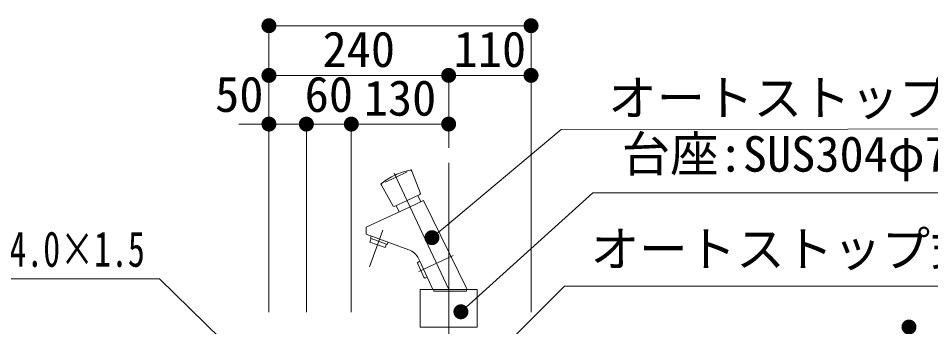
# Model space of a CAD drawing. Units: millimetres at full size, sheet at 1:20. Extents: x -6811 to -1335, y 4070 to 7803.
# Drawn here: x -3242 to -2024, y 6130 to 6542 of the extents above; entities that cross this region are included whole.
import ezdxf
from ezdxf.enums import TextEntityAlignment as Align

# ---------------------------------------------------------------- set-up
doc = ezdxf.new("R2010")
doc.units = ezdxf.units.MM
doc.header["$LTSCALE"] = 20
doc.linetypes.add('CHAIN_DOUBLE_DASH', pattern=[23.5, 12, -1.5, 3.5, -1.5, 3.5, -1.5])
doc.layers.add('寸法', color=1, linetype='Continuous', lineweight=13)
doc.layers.add('本体', color=7, linetype='Continuous', lineweight=13)
doc.styles.add('ＭＳ ゴシック', font='')
doc.styles.get('ＭＳ ゴシック').set_extended_font_data('MS Gothic')

# ---------------------------------------------------------------- blocks, each defined once
blk = doc.blocks.new('filled_dot')
at = {"color": 0, "linetype": 'Continuous', "lineweight": -2, "const_width": 1.25}
blk.add_lwpolyline([(-0.625, 0, 1), (0.625, 0, 1)], format="xyb", close=True, dxfattribs=at)

msp = doc.modelspace()

# ---------------------------------------------------------------- linework, layer by layer
at = {"layer": '寸法'}
for p, q in [((-2557.36, 6532.3), (-2907.36, 6532.3)), ((-2907.36, 6149.47), (-2907.36, 6532.3)), ((-2557.36, 6149.47), (-2557.36, 6532.3)), ((-2667.36, 6465.89), (-2907.36, 6465.89)), ((-2907.36, 6149.47), (-2907.36, 6465.89)), ((-2557.36, 6465.89), (-2667.36, 6465.89)), ((-2667.36, 6388.86), (-2667.36, 6465.89)), ((-2667.36, 6368.86), (-2667.36, 6465.89)), ((-2557.36, 6149.47), (-2557.36, 6465.89)), ((-2947.36, 6400.78), (-2817.36, 6400.78)), ((-2907.36, 6149.47), (-2907.36, 6400.78)), ((-2857.36, 6149.47), (-2857.36, 6400.78)), ((-2797.36, 6400.78), (-2857.36, 6400.78)), ((-2857.36, 6149.47), (-2857.36, 6400.78)), ((-2797.36, 6400.78), (-2667.36, 6400.78)), ((-2797.36, 6149.47), (-2797.36, 6400.78)), ((-2797.36, 6149.47), (-2797.36, 6400.78)), ((-2667.36, 6368.86), (-2667.36, 6400.78))]:
    msp.add_line(p, q, dxfattribs=at)
for points in [[(-2689.7, 6248.98), (-2674.36, 6261.82), (-2517.21, 6393.43), (-1368.89, 6394.83)], [(-2651, 6149.9), (-2636.15, 6163.3), (-2474.75, 6308.92), (-1436, 6308.92)], [(-2957.36, 6099.5), (-2971.61, 6113.52), (-3053.39, 6193.99), (-3718.82, 6193.99)], [(-2657.36, 6039.47), (-2643.21, 6053.61), (-2512.9, 6183.92), (-1420, 6183.92)]]:
    msp.add_lwpolyline(points, dxfattribs=at)
at = {"layer": '本体'}
for p, q in [((-2667.36, 6112.4), (-2667.36, 6348.86)), ((-2737.57, 6330.05), (-2722.79, 6336.94)), ((-2705.19, 6308.11), (-2716.58, 6337.98)), ((-2752.35, 6323.16), (-2737.57, 6330.05)), ((-2667.36, 6179.47), (-2740.05, 6335.36)), ((-2757.14, 6319.07), (-2741.58, 6291.14)), ((-2705.71, 6306.68), (-2722.93, 6298.65)), ((-2708.43, 6305.41), (-2704.41, 6296.8)), ((-2705.71, 6306.68), (-2705.19, 6308.11)), ((-2718.91, 6290.04), (-2777.36, 6262.79)), ((-2741.58, 6291.14), (-2740.15, 6290.62)), ((-2722.93, 6298.65), (-2740.15, 6290.62)), ((-2733.42, 6283.28), (-2737.43, 6291.89)), ((-2700.79, 6298.49), (-2718.91, 6290.04)), ((-2642.53, 6179.47), (-2700.79, 6298.49)), ((-2777.36, 6253.47), (-2777.36, 6262.79)), ((-2777.36, 6253.47), (-2720.63, 6232.83)), ((-2755.29, 6258.89), (-2773.12, 6209.89)), ((-2770.89, 6251.12), (-2771.95, 6248.2)), ((-2772.72, 6243.16), (-2771.01, 6247.86)), ((-2772.72, 6243.16), (-2762.38, 6239.4)), ((-2771.95, 6248.2), (-2771.01, 6247.86)), ((-2771.01, 6247.86), (-2750.34, 6240.33)), ((-2762.38, 6239.4), (-2752.05, 6235.63)), ((-2750.34, 6240.33), (-2752.05, 6235.63)), ((-2750.34, 6240.33), (-2749.4, 6239.99)), ((-2749.4, 6239.99), (-2748.33, 6242.91)), ((-2707.78, 6216.47), (-2705.96, 6217.31)), ((-2707.65, 6220.93), (-2706.07, 6217.54)), ((-2707.34, 6203.7), (-2661.51, 6225.07)), ((-2706.07, 6217.54), (-2705.96, 6217.31)), ((-2706.07, 6217.54), (-2688.32, 6179.47)), ((-2700.5, 6196.13), (-2708.74, 6213.81)), ((-2696.03, 6196.01), (-2697.85, 6195.17)), ((-2688.32, 6179.47), (-2667.36, 6179.47)), ((-2667.36, 6179.47), (-2687.32, 6179.47)), ((-2687.32, 6179.47), (-2687.32, 6177.47)), ((-2667.36, 6179.47), (-2642.53, 6179.47)), ((-2643.53, 6179.47), (-2667.36, 6179.47)), ((-2643.53, 6177.47), (-2643.53, 6179.47)), ((-2687.32, 6177.47), (-2677.86, 6177.47)), ((-2677.86, 6177.47), (-2656.86, 6177.47)), ((-2667.36, 4899.26), (-2667.36, 6174.15)), ((-2656.86, 6177.47), (-2643.53, 6177.47))]:
    msp.add_line(p, q, dxfattribs=at)
at = {"layer": '本体', "color": 5, "linetype": 'CHAIN_DOUBLE_DASH'}
for p, q in [((-2716.58, 6337.98), (-2717.18, 6339.56)), ((-2757.96, 6320.54), (-2757.14, 6319.07))]:
    msp.add_line(p, q, dxfattribs=at)
at = {"layer": '本体'}
msp.add_lwpolyline([(-2705.51, 6129.47), (-2629.21, 6129.47), (-2629.21, 6179.47), (-2705.51, 6179.47)], close=True, dxfattribs=at)
for centre, radius, start, end in [((-2700.74, 6251.07), 90, 101.60658, 115), ((-2718.45, 6337.27), 2, 90, 101.60658), ((-2718.45, 6337.27), 2, 20.87232, 90), ((-2700.74, 6251.07), 90, 115, 128.39342), ((-2755.4, 6320.04), 2, 128.39342, 209.12768), ((-2728.5, 6211.21), 23, 25, 70), ((-2706.93, 6214.65), 2, 115, 205), ((-2698.69, 6196.98), 2, 205, 295)]:
    msp.add_arc(centre, radius, start, end, dxfattribs=at)
at = {"layer": '本体', "color": 5, "linetype": 'CHAIN_DOUBLE_DASH'}
for start, end in [(100.52249, 101.60658), (128.39342, 129.47751)]:
    msp.add_arc((-2700.74, 6251.07), 90, start, end, dxfattribs=at)

# ---------------------------------------------------------------- block references
at = {"layer": '寸法', "xscale": 8, "yscale": 8}
for p in [(-2907.36, 6532.3), (-2907.36, 6465.89), (-2667.36, 6465.89), (-2857.36, 6400.78), (-2857.36, 6400.78), (-2797.36, 6400.78)]:
    msp.add_blockref('filled_dot', p, dxfattribs=at)
for p, rotation in [((-2557.36, 6532.3), 180), ((-2667.36, 6465.89), 180), ((-2557.36, 6465.89), 180), ((-2907.36, 6400.78), 180), ((-2797.36, 6400.78), 180), ((-2667.36, 6400.78), 180), ((-2689.7, 6248.98), 39.9), ((-2651, 6149.9), 42.1), ((-2052.68, 6129.47), 270)]:
    msp.add_blockref('filled_dot', p, dxfattribs=dict(at, rotation=rotation))

# ---------------------------------------------------------------- texts
at = {"layer": '寸法', "style": 'ＭＳ ゴシック'}
for s, p in [('240', (-2787.36, 6500.89)), ('110', (-2612.36, 6500.89)), ('50', (-2946.98, 6440.78)), ('60', (-2827.36, 6440.78)), ('130', (-2732.36, 6435.78))]:
    msp.add_text(s, height=47.47, dxfattribs=at).set_placement(p, align=Align.MIDDLE_CENTER)
at = {"layer": '寸法', "color": 3, "style": 'ＭＳ ゴシック'}
msp.add_text('オートストップ式手洗水栓(屋外対応)', height=47.47, dxfattribs=at).set_placement((-2454.42, 6459.58), align=Align.TOP_LEFT)
for s, p in [('台座:SUS304φ76.3#400バフ仕上げ', (-1449.65, 6384.65)), ('オートストップ式横水栓(屋外対応)', (-1441.91, 6257.65))]:
    msp.add_text(s, height=47.47, dxfattribs=at).set_placement(p, align=Align.TOP_RIGHT)
at = {"layer": '寸法', "color": 3, "style": 'ＭＳ ゴシック', "width": 0.7}
msp.add_text('ステンレスパイプ：φ34.0×1.5', height=47.47, dxfattribs=at).set_placement((-3718.82, 6195.8), align=Align.BOTTOM_LEFT)

doc.saveas('drawing.dxf')
